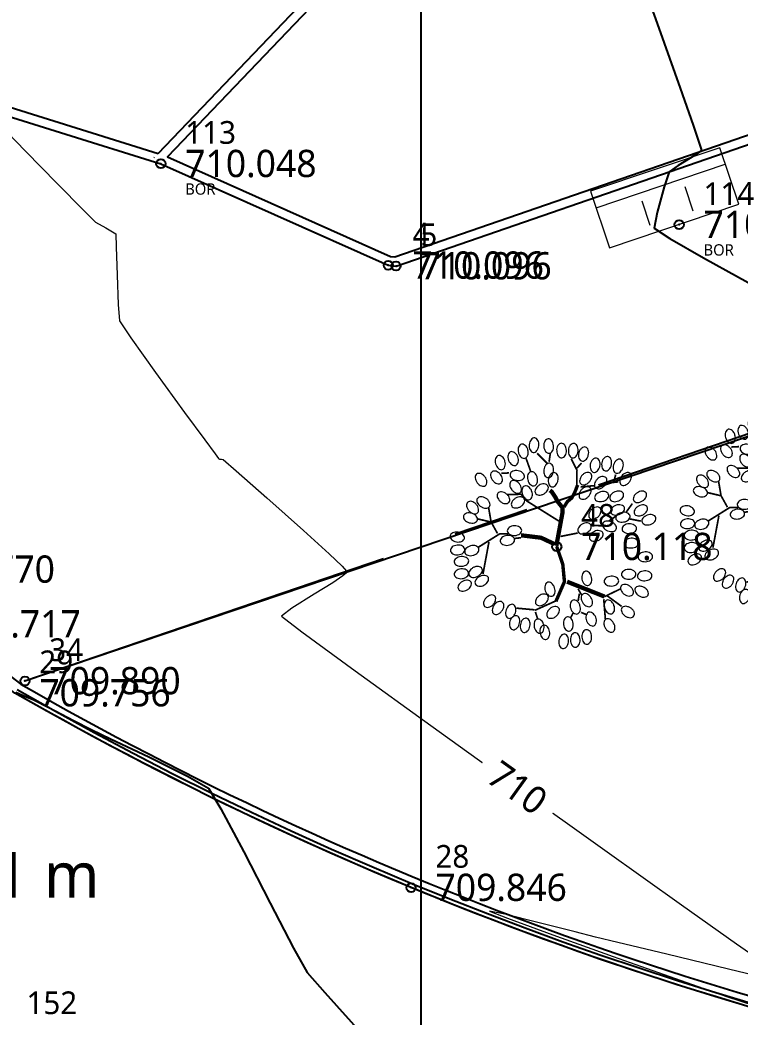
# Model space of a CAD drawing. Header units: metres. Extents: x 429510 to 429857, y 4467140 to 4467333.
# Drawn here: x 429624.7 to 429634.21, y 4467187.77 to 4467200.93 of the extents above; entities that cross this region are included whole.
import ezdxf

# ---------------------------------------------------------------- set-up
doc = ezdxf.new("R2010")
doc.units = ezdxf.units.M
doc.header["$LTSCALE"] = 4
doc.header["$PDMODE"] = 32
doc.header["$PDSIZE"] = 0.12
doc.linetypes.add('CENTER', pattern=[2, 1.25, -0.25, 0.25, -0.25])
for name, color, linetype in [('C-ETIQ', 7, 'Continuous'), ('C-PUNTOS', 7, 'Continuous'), ('C-SUPE-ETIQ_Curvas', 42, 'Continuous'), ('C-SUPE-ETIQ_Puntos', 92, 'Continuous'), ('C-TOPO-FEAT', 94, 'Continuous'), ('Cuadricula Coordenadas', 5, 'Continuous')]:
    doc.layers.add(name, color=color, linetype=linetype)
doc.layers.add('C-SUPE_CurvasMaestras', color=48, linetype='Continuous', lineweight=18, true_color=0x574100)
doc.layers.add('TRIAL-BORDILLO', color=232, linetype='Continuous', lineweight=9, true_color=0xc70063)
doc.layers.add('C-SUPE_CurvasNivel', color=42, linetype='Continuous', true_color=0xb38600)
doc.layers.add('TB-ARBOL', color=94, linetype='Continuous', true_color=0x03a003)
for name, color, linetype, lineweight in [('TB-32BANCO-MADERA-P', 254, 'Continuous', 0), ('TRIAL-ACERA', 125, 'Continuous', 9), ('TRIAL-VALLA', 150, 'CENTER', 9)]:
    doc.layers.add(name, color=color, linetype=linetype, lineweight=lineweight)
doc.styles.get("Standard").update_dxf_attribs({"font": 'segoeuil.ttf'})
doc.styles.add('Trial_standard', font='segoeuisl.ttf')

# ---------------------------------------------------------------- blocks, each defined once
blk = doc.blocks.new('*U22')
for p, q in [((-1.717, 0.4), (1.126, 1.357)), ((0.235, 0.87), (0.414, 0.337)), ((-0.712, 0.552), (-0.533, 0.018))]:
    blk.add_line(p, q)
at = {"flags": 128}
blk.add_lwpolyline([(-1.422, -0.478), (1.422, 0.478), (1.003, 1.722), (-1.84, 0.765)], close=True, dxfattribs=at)
blk = doc.blocks.new('*U24')
at = {"layer": 'TB-ARBOL', "color": 84, "lineweight": 0, "true_color": 0x369720}
for points in [[(-0.674, 2.118, 0.139214), (-0.634, 2.125, 0.107097), (-0.594, 2.157, 0.080118), (-0.563, 2.209, 0.082766), (-0.551, 2.266, 0.067841), (-0.552, 2.33, 0.080118), (-0.57, 2.381, 0.107097), (-0.603, 2.421, 0.139214), (-0.64, 2.436, 0.139214), (-0.68, 2.429, 0.107097), (-0.72, 2.397, 0.080118), (-0.748, 2.35, 0.067841), (-0.763, 2.288, 0.067841), (-0.761, 2.224, 0.080118), (-0.744, 2.173, 0.107097), (-0.711, 2.133, 0.139214)], [(-0.325, 2.099, 0.139214), (-0.287, 2.112, 0.107097), (-0.252, 2.15, 0.080118), (-0.23, 2.207, 0.082766), (-0.228, 2.265, 0.067841), (-0.241, 2.328, 0.080118), (-0.266, 2.376, 0.107097), (-0.306, 2.409, 0.139214), (-0.345, 2.417, 0.139214), (-0.382, 2.404, 0.107097), (-0.417, 2.366, 0.080118), (-0.437, 2.315, 0.067841), (-0.441, 2.251, 0.067841), (-0.429, 2.189, 0.080118), (-0.403, 2.141, 0.107097), (-0.364, 2.107, 0.139214)], [(-0.855, 1.99, 0.139214), (-0.82, 2.01, 0.107097), (-0.794, 2.054, 0.080118), (-0.783, 2.113, 0.082766), (-0.791, 2.171, 0.067841), (-0.816, 2.23, 0.080118), (-0.85, 2.272, 0.107097), (-0.895, 2.298, 0.139214), (-0.935, 2.299, 0.139214), (-0.97, 2.278, 0.107097), (-0.997, 2.234, 0.080118), (-1.006, 2.181, 0.067841), (-0.999, 2.117, 0.067841), (-0.974, 2.058, 0.080118), (-0.94, 2.016, 0.107097), (-0.895, 1.991, 0.139214)], [(-0.056, 2.318, 0.139214), (-0.094, 2.306, 0.107097), (-0.13, 2.269, 0.080118), (-0.154, 2.213, 0.082766), (-0.158, 2.155, 0.067841), (-0.147, 2.092, 0.080118), (-0.123, 2.044, 0.107097), (-0.084, 2.009, 0.139214), (-0.046, 1.999, 0.139214), (-0.008, 2.012, 0.107097), (0.028, 2.049, 0.080118), (0.049, 2.099, 0.067841), (0.056, 2.162, 0.067841), (0.045, 2.225, 0.080118), (0.021, 2.274, 0.107097), (-0.017, 2.309, 0.139214)], [(0.221, 2.316, 0.139214), (0.181, 2.309, 0.107097), (0.141, 2.276, 0.080118), (0.111, 2.224, 0.082766), (0.1, 2.166, 0.067841), (0.103, 2.102, 0.080118), (0.122, 2.051, 0.107097), (0.156, 2.012, 0.139214), (0.193, 1.998, 0.139214), (0.232, 2.006, 0.107097), (0.273, 2.038, 0.080118), (0.299, 2.086, 0.067841), (0.313, 2.148, 0.067841), (0.31, 2.212, 0.080118), (0.292, 2.263, 0.107097), (0.258, 2.302, 0.139214)], [(0.478, 2.236, 0.139214), (0.438, 2.236, 0.107097), (0.392, 2.212, 0.080118), (0.353, 2.167, 0.082766), (0.331, 2.113, 0.067841), (0.322, 2.049, 0.080118), (0.33, 1.995, 0.107097), (0.356, 1.951, 0.139214), (0.389, 1.93, 0.139214), (0.429, 1.929, 0.107097), (0.475, 1.954, 0.080118), (0.511, 1.995, 0.067841), (0.536, 2.053, 0.067841), (0.546, 2.117, 0.080118), (0.538, 2.17, 0.107097), (0.512, 2.215, 0.139214)], [(-1.356, 1.74, 0.139214), (-1.322, 1.761, 0.107097), (-1.296, 1.805, 0.080118), (-1.286, 1.865, 0.082766), (-1.295, 1.922, 0.067841), (-1.321, 1.981, 0.080118), (-1.356, 2.023, 0.107097), (-1.401, 2.047, 0.139214), (-1.441, 2.048, 0.139214), (-1.475, 2.027, 0.107097), (-1.501, 1.982, 0.080118), (-1.51, 1.929, 0.067841), (-1.502, 1.865, 0.067841), (-1.476, 1.806, 0.080118), (-1.441, 1.765, 0.107097), (-1.396, 1.74, 0.139214)], [(-1.057, 1.833, 0.139214), (-1.025, 1.857, 0.107097), (-1.004, 1.904, 0.080118), (-1, 1.964, 0.082766), (-1.016, 2.021, 0.067841), (-1.047, 2.077, 0.080118), (-1.086, 2.114, 0.107097), (-1.134, 2.134, 0.139214), (-1.174, 2.13, 0.139214), (-1.205, 2.106, 0.107097), (-1.227, 2.059, 0.080118), (-1.23, 2.005, 0.067841), (-1.215, 1.943, 0.067841), (-1.184, 1.887, 0.080118), (-1.145, 1.849, 0.107097), (-1.097, 1.829, 0.139214)], [(0.718, 1.993, 0.139214), (0.678, 1.989, 0.107097), (0.635, 1.961, 0.080118), (0.6, 1.912, 0.082766), (0.582, 1.856, 0.067841), (0.579, 1.793, 0.080118), (0.592, 1.74, 0.107097), (0.621, 1.698, 0.139214), (0.657, 1.679, 0.139214), (0.697, 1.683, 0.107097), (0.74, 1.711, 0.080118), (0.772, 1.755, 0.067841), (0.793, 1.816, 0.067841), (0.796, 1.88, 0.080118), (0.783, 1.932, 0.107097), (0.754, 1.975, 0.139214)], [(0.971, 2.026, 0.139214), (0.931, 2.023, 0.107097), (0.888, 1.995, 0.080118), (0.852, 1.946, 0.082766), (0.835, 1.89, 0.067841), (0.832, 1.826, 0.080118), (0.845, 1.773, 0.107097), (0.874, 1.731, 0.139214), (0.91, 1.713, 0.139214), (0.95, 1.716, 0.107097), (0.993, 1.744, 0.080118), (1.025, 1.789, 0.067841), (1.045, 1.849, 0.067841), (1.049, 1.913, 0.080118), (1.036, 1.966, 0.107097), (1.007, 2.008, 0.139214)], [(-0.313, 1.879, 0.139214), (-0.352, 1.873, 0.107097), (-0.394, 1.843, 0.080118), (-0.426, 1.792, 0.082766), (-0.44, 1.735, 0.067841), (-0.44, 1.671, 0.080118), (-0.424, 1.619, 0.107097), (-0.392, 1.579, 0.139214), (-0.355, 1.563, 0.139214), (-0.315, 1.569, 0.107097), (-0.274, 1.599, 0.080118), (-0.245, 1.645, 0.067841), (-0.228, 1.707, 0.067841), (-0.228, 1.771, 0.080118), (-0.244, 1.823, 0.107097), (-0.276, 1.863, 0.139214)], [(1.244, 1.966, 0.139214), (1.204, 1.967, 0.107097), (1.158, 1.944, 0.080118), (1.117, 1.9, 0.082766), (1.094, 1.846, 0.067841), (1.083, 1.783, 0.080118), (1.09, 1.729, 0.107097), (1.115, 1.684, 0.139214), (1.149, 1.662, 0.139214), (1.189, 1.661, 0.107097), (1.235, 1.684, 0.080118), (1.271, 1.724, 0.067841), (1.298, 1.782, 0.067841), (1.309, 1.845, 0.080118), (1.302, 1.899, 0.107097), (1.277, 1.944, 0.139214)], [(-1.726, 1.388, 0.139214), (-1.702, 1.42, 0.107097), (-1.694, 1.471, 0.080118), (-1.706, 1.53, 0.082766), (-1.736, 1.58, 0.067841), (-1.781, 1.625, 0.080118), (-1.829, 1.651, 0.107097), (-1.88, 1.657, 0.139214), (-1.918, 1.643, 0.139214), (-1.942, 1.611, 0.107097), (-1.95, 1.56, 0.080118), (-1.939, 1.507, 0.067841), (-1.907, 1.451, 0.067841), (-1.862, 1.406, 0.080118), (-1.815, 1.38, 0.107097), (-1.763, 1.373, 0.139214)], [(-1.382, 1.443, 0.139214), (-1.359, 1.475, 0.107097), (-1.352, 1.526, 0.080118), (-1.366, 1.585, 0.082766), (-1.397, 1.634, 0.067841), (-1.444, 1.679, 0.080118), (-1.492, 1.703, 0.107097), (-1.543, 1.708, 0.139214), (-1.58, 1.693, 0.139214), (-1.604, 1.661, 0.107097), (-1.611, 1.609, 0.080118), (-1.598, 1.557, 0.067841), (-1.565, 1.502, 0.067841), (-1.519, 1.457, 0.080118), (-1.471, 1.432, 0.107097), (-1.419, 1.427, 0.139214)], [(-0.868, 1.579, 0.139214), (-0.871, 1.618, 0.107097), (-0.9, 1.662, 0.080118), (-0.948, 1.697, 0.082766), (-1.004, 1.714, 0.067841), (-1.068, 1.718, 0.080118), (-1.121, 1.705, 0.107097), (-1.163, 1.675, 0.139214), (-1.181, 1.639, 0.139214), (-1.178, 1.599, 0.107097), (-1.15, 1.556, 0.080118), (-1.106, 1.524, 0.067841), (-1.045, 1.504, 0.067841), (-0.981, 1.5, 0.080118), (-0.928, 1.513, 0.107097), (-0.886, 1.543, 0.139214)], [(-0.726, 1.692, 0.139214), (-0.761, 1.672, 0.107097), (-0.789, 1.629, 0.080118), (-0.8, 1.57, 0.082766), (-0.792, 1.512, 0.067841), (-0.769, 1.452, 0.080118), (-0.735, 1.41, 0.107097), (-0.69, 1.384, 0.139214), (-0.65, 1.382, 0.139214), (-0.616, 1.402, 0.107097), (-0.588, 1.446, 0.080118), (-0.578, 1.499, 0.067841), (-0.585, 1.563, 0.067841), (-0.608, 1.622, 0.080118), (-0.642, 1.665, 0.107097), (-0.686, 1.691, 0.139214)], [(-0.195, 1.671, 0.139214), (-0.235, 1.67, 0.107097), (-0.28, 1.644, 0.080118), (-0.317, 1.597, 0.082766), (-0.337, 1.542, 0.067841), (-0.344, 1.478, 0.080118), (-0.333, 1.425, 0.107097), (-0.306, 1.381, 0.139214), (-0.271, 1.361, 0.139214), (-0.231, 1.363, 0.107097), (-0.186, 1.389, 0.080118), (-0.152, 1.431, 0.067841), (-0.129, 1.491, 0.067841), (-0.122, 1.555, 0.080118), (-0.133, 1.608, 0.107097), (-0.16, 1.651, 0.139214)], [(0.589, 1.659, 0.139214), (0.553, 1.677, 0.107097), (0.502, 1.676, 0.080118), (0.446, 1.653, 0.082766), (0.402, 1.614, 0.067841), (0.366, 1.562, 0.080118), (0.349, 1.51, 0.107097), (0.352, 1.458, 0.139214), (0.373, 1.424, 0.139214), (0.409, 1.406, 0.107097), (0.461, 1.408, 0.080118), (0.511, 1.429, 0.067841), (0.56, 1.469, 0.067841), (0.596, 1.522, 0.080118), (0.613, 1.574, 0.107097), (0.61, 1.625, 0.139214)], [(0.923, 1.565, 0.139214), (0.888, 1.584, 0.107097), (0.837, 1.586, 0.080118), (0.78, 1.565, 0.082766), (0.735, 1.529, 0.067841), (0.696, 1.478, 0.080118), (0.677, 1.427, 0.107097), (0.677, 1.375, 0.139214), (0.697, 1.34, 0.139214), (0.731, 1.321, 0.107097), (0.783, 1.319, 0.080118), (0.834, 1.338, 0.067841), (0.885, 1.377, 0.067841), (0.924, 1.427, 0.080118), (0.943, 1.478, 0.107097), (0.943, 1.53, 0.139214)], [(1.456, 1.659, 0.139214), (1.419, 1.674, 0.107097), (1.368, 1.669, 0.080118), (1.314, 1.641, 0.082766), (1.274, 1.6, 0.067841), (1.241, 1.544, 0.080118), (1.229, 1.492, 0.107097), (1.236, 1.44, 0.139214), (1.259, 1.408, 0.139214), (1.296, 1.393, 0.107097), (1.348, 1.398, 0.080118), (1.396, 1.423, 0.067841), (1.442, 1.468, 0.067841), (1.474, 1.523, 0.080118), (1.487, 1.576, 0.107097), (1.48, 1.627, 0.139214)], [(-1.16, 1.484, 0.139214), (-1.184, 1.452, 0.107097), (-1.19, 1.401, 0.080118), (-1.176, 1.342, 0.082766), (-1.144, 1.293, 0.067841), (-1.098, 1.249, 0.080118), (-1.049, 1.225, 0.107097), (-0.998, 1.22, 0.139214), (-0.961, 1.235, 0.139214), (-0.938, 1.268, 0.107097), (-0.931, 1.319, 0.080118), (-0.944, 1.372, 0.067841), (-0.977, 1.427, 0.067841), (-1.024, 1.471, 0.080118), (-1.072, 1.495, 0.107097), (-1.124, 1.5, 0.139214)], [(-0.867, 1.379, 0.139214), (-0.899, 1.354, 0.107097), (-0.92, 1.307, 0.080118), (-0.923, 1.247, 0.082766), (-0.908, 1.191, 0.067841), (-0.876, 1.135, 0.080118), (-0.837, 1.098, 0.107097), (-0.789, 1.078, 0.139214), (-0.749, 1.082, 0.139214), (-0.717, 1.107, 0.107097), (-0.696, 1.154, 0.080118), (-0.693, 1.208, 0.067841), (-0.709, 1.27, 0.067841), (-0.74, 1.326, 0.080118), (-0.78, 1.363, 0.107097), (-0.827, 1.383, 0.139214)], [(-0.351, 1.383, 0.139214), (-0.38, 1.41, 0.107097), (-0.43, 1.425, 0.080118), (-0.49, 1.419, 0.082766), (-0.543, 1.395, 0.067841), (-0.594, 1.355, 0.080118), (-0.625, 1.311, 0.107097), (-0.637, 1.261, 0.139214), (-0.627, 1.222, 0.139214), (-0.598, 1.194, 0.107097), (-0.548, 1.18, 0.080118), (-0.494, 1.185, 0.067841), (-0.435, 1.21, 0.067841), (-0.385, 1.249, 0.080118), (-0.354, 1.294, 0.107097), (-0.341, 1.344, 0.139214)], [(0.573, 1.343, 0.139214), (0.537, 1.361, 0.107097), (0.485, 1.359, 0.080118), (0.43, 1.336, 0.082766), (0.387, 1.297, 0.067841), (0.351, 1.244, 0.080118), (0.334, 1.192, 0.107097), (0.338, 1.14, 0.139214), (0.359, 1.107, 0.139214), (0.395, 1.089, 0.107097), (0.447, 1.091, 0.080118), (0.497, 1.112, 0.067841), (0.546, 1.153, 0.067841), (0.582, 1.206, 0.080118), (0.598, 1.258, 0.107097), (0.594, 1.31, 0.139214)], [(-1.636, 0.928, 0.139214), (-1.624, 0.966, 0.107097), (-1.633, 1.017, 0.080118), (-1.665, 1.068, 0.082766), (-1.709, 1.106, 0.067841), (-1.767, 1.134, 0.080118), (-1.821, 1.142, 0.107097), (-1.871, 1.131, 0.139214), (-1.902, 1.106, 0.139214), (-1.914, 1.067, 0.107097), (-1.905, 1.017, 0.080118), (-1.876, 0.97, 0.067841), (-1.828, 0.928, 0.067841), (-1.771, 0.9, 0.080118), (-1.717, 0.891, 0.107097), (-1.667, 0.902, 0.139214)], [(-1.207, 1.019, 0.139214), (-1.191, 1.055, 0.107097), (-1.195, 1.107, 0.080118), (-1.221, 1.161, 0.082766), (-1.261, 1.203, 0.067841), (-1.315, 1.237, 0.080118), (-1.368, 1.251, 0.107097), (-1.419, 1.246, 0.139214), (-1.452, 1.223, 0.139214), (-1.468, 1.187, 0.107097), (-1.465, 1.135, 0.080118), (-1.441, 1.086, 0.067841), (-1.398, 1.039, 0.067841), (-1.344, 1.005, 0.080118), (-1.292, 0.991, 0.107097), (-1.24, 0.996, 0.139214)], [(-0.87, 1.096, 0.139214), (-0.899, 1.124, 0.107097), (-0.948, 1.138, 0.080118), (-1.009, 1.133, 0.082766), (-1.062, 1.109, 0.067841), (-1.113, 1.07, 0.080118), (-1.144, 1.026, 0.107097), (-1.157, 0.976, 0.139214), (-1.147, 0.937, 0.139214), (-1.118, 0.909, 0.107097), (-1.069, 0.895, 0.080118), (-1.015, 0.9, 0.067841), (-0.955, 0.924, 0.067841), (-0.905, 0.963, 0.080118), (-0.873, 1.007, 0.107097), (-0.861, 1.057, 0.139214)], [(0.986, 1.188, 0.139214), (0.965, 1.222, 0.107097), (0.921, 1.249, 0.080118), (0.862, 1.259, 0.082766), (0.804, 1.249, 0.067841), (0.745, 1.224, 0.080118), (0.704, 1.189, 0.107097), (0.679, 1.144, 0.139214), (0.678, 1.104, 0.139214), (0.699, 1.07, 0.107097), (0.743, 1.043, 0.080118), (0.797, 1.035, 0.067841), (0.861, 1.043, 0.067841), (0.919, 1.068, 0.080118), (0.961, 1.103, 0.107097), (0.986, 1.148, 0.139214)], [(1.309, 1.215, 0.139214), (1.284, 1.246, 0.107097), (1.236, 1.266, 0.080118), (1.176, 1.267, 0.082766), (1.12, 1.25, 0.067841), (1.066, 1.216, 0.080118), (1.029, 1.176, 0.107097), (1.012, 1.127, 0.139214), (1.017, 1.088, 0.139214), (1.042, 1.057, 0.107097), (1.09, 1.037, 0.080118), (1.144, 1.036, 0.067841), (1.206, 1.053, 0.067841), (1.261, 1.087, 0.080118), (1.297, 1.127, 0.107097), (1.315, 1.176, 0.139214)], [(1.807, 1.227, 0.139214), (1.777, 1.254, 0.107097), (1.727, 1.266, 0.080118), (1.667, 1.257, 0.082766), (1.615, 1.231, 0.067841), (1.566, 1.19, 0.080118), (1.537, 1.144, 0.107097), (1.527, 1.093, 0.139214), (1.538, 1.055, 0.139214), (1.568, 1.028, 0.107097), (1.619, 1.016, 0.080118), (1.672, 1.024, 0.067841), (1.731, 1.051, 0.067841), (1.779, 1.092, 0.080118), (1.809, 1.138, 0.107097), (1.819, 1.189, 0.139214)], [(-1.901, 0.786, 0.139214), (-1.879, 0.819, 0.107097), (-1.876, 0.871, 0.080118), (-1.894, 0.928, 0.082766), (-1.928, 0.976, 0.067841), (-1.977, 1.017, 0.080118), (-2.026, 1.039, 0.107097), (-2.078, 1.04, 0.139214), (-2.114, 1.023, 0.139214), (-2.135, 0.989, 0.107097), (-2.139, 0.938, 0.080118), (-2.123, 0.886, 0.067841), (-2.087, 0.833, 0.067841), (-2.038, 0.791, 0.080118), (-1.988, 0.77, 0.107097), (-1.937, 0.768, 0.139214)], [(0.761, 0.915, 0.107097), (0.71, 0.916, 0.080118), (0.653, 0.896, 0.082766), (0.608, 0.859, 0.067841), (0.569, 0.808, 0.080118), (0.55, 0.757, 0.107097), (0.551, 0.706, 0.139214), (0.57, 0.671, 0.139214), (0.605, 0.651, 0.107097), (0.657, 0.65, 0.080118), (0.708, 0.669, 0.067841), (0.759, 0.707, 0.067841), (0.797, 0.758, 0.080118), (0.816, 0.809, 0.107097), (0.816, 0.861, 0.139214), (0.796, 0.896, 0.139214)], [(1.205, 0.967, 0.082766), (1.148, 0.955, 0.067841), (1.09, 0.926, 0.080118), (1.05, 0.889, 0.107097), (1.028, 0.842, 0.139214), (1.03, 0.803, 0.139214), (1.053, 0.769, 0.107097), (1.098, 0.746, 0.080118), (1.152, 0.74, 0.067841), (1.215, 0.752, 0.067841), (1.273, 0.78, 0.080118), (1.312, 0.817, 0.107097), (1.335, 0.864, 0.139214), (1.333, 0.904, 0.139214), (1.31, 0.937, 0.107097), (1.264, 0.961, 0.080118)], [(1.628, 0.724, 0.080118), (1.682, 0.726, 0.067841), (1.743, 0.748, 0.067841), (1.795, 0.785, 0.080118), (1.828, 0.828, 0.107097), (1.843, 0.877, 0.139214), (1.835, 0.916, 0.139214), (1.808, 0.945, 0.107097), (1.759, 0.962, 0.080118), (1.699, 0.959, 0.082766), (1.644, 0.938, 0.067841), (1.592, 0.901, 0.080118), (1.558, 0.858, 0.107097), (1.544, 0.809, 0.139214), (1.552, 0.77, 0.139214), (1.579, 0.74, 0.107097)], [(-1.902, 0.631, 0.139214), (-1.901, 0.671, 0.107097), (-1.926, 0.716, 0.080118), (-1.971, 0.756, 0.082766), (-2.025, 0.778, 0.067841), (-2.089, 0.787, 0.080118), (-2.142, 0.779, 0.107097), (-2.187, 0.753, 0.139214), (-2.208, 0.719, 0.139214), (-2.208, 0.679, 0.107097), (-2.184, 0.633, 0.080118), (-2.143, 0.598, 0.067841), (-2.084, 0.572, 0.067841), (-2.021, 0.563, 0.080118), (-1.967, 0.571, 0.107097), (-1.923, 0.597, 0.139214)], [(1.199, 0.601, 0.080118), (1.251, 0.586, 0.067841), (1.315, 0.587, 0.067841), (1.376, 0.605, 0.080118), (1.422, 0.635, 0.107097), (1.451, 0.677, 0.139214), (1.456, 0.717, 0.139214), (1.44, 0.753, 0.107097), (1.399, 0.784, 0.080118), (1.341, 0.801, 0.082766), (1.283, 0.798, 0.067841), (1.221, 0.78, 0.080118), (1.176, 0.75, 0.107097), (1.146, 0.708, 0.139214), (1.141, 0.668, 0.139214), (1.158, 0.632, 0.107097)], [(2.022, 0.686, 0.139214), (1.999, 0.719, 0.107097), (1.953, 0.743, 0.080118), (1.893, 0.75, 0.082766), (1.836, 0.737, 0.067841), (1.779, 0.709, 0.080118), (1.739, 0.672, 0.107097), (1.717, 0.625, 0.139214), (1.719, 0.585, 0.139214), (1.742, 0.552, 0.107097), (1.787, 0.528, 0.080118), (1.841, 0.522, 0.067841), (1.904, 0.534, 0.067841), (1.962, 0.563, 0.080118), (2.001, 0.6, 0.107097), (2.023, 0.646, 0.139214)], [(-1.245, 0.391, 0.139214), (-1.233, 0.353, 0.107097), (-1.196, 0.317, 0.080118), (-1.14, 0.294, 0.082766), (-1.082, 0.29, 0.067841), (-1.019, 0.301, 0.080118), (-0.97, 0.325, 0.107097), (-0.936, 0.363, 0.139214), (-0.926, 0.402, 0.139214), (-0.938, 0.44, 0.107097), (-0.975, 0.476, 0.080118), (-1.026, 0.497, 0.067841), (-1.089, 0.504, 0.067841), (-1.152, 0.493, 0.080118), (-1.201, 0.469, 0.107097), (-1.235, 0.43, 0.139214)], [(0.566, 0.551, 0.107097), (0.517, 0.566, 0.080118), (0.456, 0.562, 0.082766), (0.403, 0.539, 0.067841), (0.351, 0.501, 0.080118), (0.319, 0.457, 0.107097), (0.306, 0.407, 0.139214), (0.315, 0.368, 0.139214), (0.343, 0.34, 0.107097), (0.392, 0.325, 0.080118), (0.446, 0.329, 0.067841), (0.506, 0.352, 0.067841), (0.557, 0.39, 0.080118), (0.59, 0.434, 0.107097), (0.603, 0.483, 0.139214), (0.594, 0.522, 0.139214)], [(1.151, 0.432, 0.139214), (1.155, 0.472, 0.107097), (1.136, 0.519, 0.080118), (1.095, 0.563, 0.082766), (1.043, 0.591, 0.067841), (0.981, 0.607, 0.080118), (0.927, 0.605, 0.107097), (0.88, 0.584, 0.139214), (0.855, 0.552, 0.139214), (0.851, 0.512, 0.107097), (0.87, 0.464, 0.080118), (0.907, 0.425, 0.067841), (0.963, 0.393, 0.067841), (1.025, 0.377, 0.080118), (1.079, 0.379, 0.107097), (1.126, 0.4, 0.139214)], [(1.38, 0.339, 0.067841), (1.443, 0.333, 0.067841), (1.507, 0.343, 0.080118), (1.555, 0.368, 0.107097), (1.59, 0.406, 0.139214), (1.599, 0.445, 0.139214), (1.587, 0.483, 0.107097), (1.55, 0.519, 0.080118), (1.495, 0.542, 0.082766), (1.436, 0.546, 0.067841), (1.373, 0.536, 0.080118), (1.325, 0.511, 0.107097), (1.29, 0.473, 0.139214), (1.28, 0.434, 0.139214), (1.293, 0.396, 0.107097), (1.33, 0.36, 0.080118)], [(-2.188, 0.227, 0.139214), (-2.192, 0.267, 0.107097), (-2.221, 0.31, 0.080118), (-2.27, 0.344, 0.082766), (-2.326, 0.361, 0.067841), (-2.39, 0.363, 0.080118), (-2.443, 0.35, 0.107097), (-2.485, 0.32, 0.139214), (-2.502, 0.284, 0.139214), (-2.498, 0.244, 0.107097), (-2.47, 0.201, 0.080118), (-2.425, 0.17, 0.067841), (-2.365, 0.15, 0.067841), (-2.301, 0.147, 0.080118), (-2.248, 0.161, 0.107097), (-2.206, 0.191, 0.139214)], [(-1.398, 0.163, 0.139214), (-1.383, 0.126, 0.107097), (-1.343, 0.093, 0.080118), (-1.285, 0.075, 0.082766), (-1.227, 0.076, 0.067841), (-1.165, 0.092, 0.080118), (-1.119, 0.121, 0.107097), (-1.088, 0.162, 0.139214), (-1.082, 0.201, 0.139214), (-1.097, 0.238, 0.107097), (-1.137, 0.271, 0.080118), (-1.189, 0.287, 0.067841), (-1.253, 0.288, 0.067841), (-1.315, 0.272, 0.080118), (-1.361, 0.243, 0.107097), (-1.392, 0.202, 0.139214)], [(0.86, 0.345, 0.139214), (0.834, 0.376, 0.107097), (0.787, 0.396, 0.080118), (0.726, 0.397, 0.082766), (0.671, 0.379, 0.067841), (0.616, 0.346, 0.080118), (0.58, 0.305, 0.107097), (0.562, 0.257, 0.139214), (0.567, 0.217, 0.139214), (0.593, 0.186, 0.107097), (0.64, 0.167, 0.080118), (0.695, 0.166, 0.067841), (0.756, 0.183, 0.067841), (0.811, 0.216, 0.080118), (0.847, 0.257, 0.107097), (0.865, 0.305, 0.139214)], [(1.642, 0.127, 0.139214), (1.629, 0.165, 0.107097), (1.592, 0.201, 0.080118), (1.537, 0.224, 0.082766), (1.479, 0.229, 0.067841), (1.415, 0.218, 0.080118), (1.367, 0.194, 0.107097), (1.332, 0.155, 0.139214), (1.323, 0.116, 0.139214), (1.335, 0.078, 0.107097), (1.372, 0.042, 0.080118), (1.422, 0.021, 0.067841), (1.486, 0.015, 0.067841), (1.549, 0.026, 0.080118), (1.597, 0.05, 0.107097), (1.632, 0.088, 0.139214)], [(-2.496, -0.042, 0.139214), (-2.482, -0.079, 0.107097), (-2.443, -0.114, 0.080118), (-2.386, -0.134, 0.082766), (-2.328, -0.136, 0.067841), (-2.265, -0.122, 0.080118), (-2.218, -0.095, 0.107097), (-2.185, -0.055, 0.139214), (-2.178, -0.016, 0.139214), (-2.192, 0.021, 0.107097), (-2.23, 0.055, 0.080118), (-2.281, 0.074, 0.067841), (-2.345, 0.078, 0.067841), (-2.408, 0.064, 0.080118), (-2.455, 0.037, 0.107097), (-2.488, -0.003, 0.139214)], [(-2.178, -0.084, 0.139214), (-2.157, -0.118, 0.107097), (-2.113, -0.144, 0.080118), (-2.053, -0.154, 0.082766), (-1.996, -0.145, 0.067841), (-1.937, -0.12, 0.080118), (-1.895, -0.085, 0.107097), (-1.871, -0.04, 0.139214), (-1.87, 0, 0.139214), (-1.891, 0.035, 0.107097), (-1.935, 0.061, 0.080118), (-1.989, 0.07, 0.067841), (-2.052, 0.061, 0.067841), (-2.111, 0.036, 0.080118), (-2.153, 0.001, 0.107097), (-2.177, -0.044, 0.139214)], [(-2.411, -0.293, 0.139214), (-2.397, -0.33, 0.107097), (-2.359, -0.364, 0.080118), (-2.302, -0.385, 0.082766), (-2.244, -0.387, 0.067841), (-2.181, -0.373, 0.080118), (-2.134, -0.346, 0.107097), (-2.101, -0.306, 0.139214), (-2.093, -0.267, 0.139214), (-2.107, -0.23, 0.107097), (-2.146, -0.195, 0.080118), (-2.197, -0.177, 0.067841), (-2.261, -0.173, 0.067841), (-2.323, -0.187, 0.080118), (-2.371, -0.214, 0.107097), (-2.403, -0.254, 0.139214)], [(1.951, -0.174, 0.139214), (1.939, -0.136, 0.107097), (1.902, -0.1, 0.080118), (1.846, -0.077, 0.082766), (1.788, -0.073, 0.067841), (1.725, -0.083, 0.080118), (1.676, -0.108, 0.107097), (1.642, -0.146, 0.139214), (1.632, -0.185, 0.139214), (1.644, -0.223, 0.107097), (1.681, -0.259, 0.080118), (1.732, -0.28, 0.067841), (1.795, -0.286, 0.067841), (1.858, -0.276, 0.080118), (1.907, -0.251, 0.107097), (1.941, -0.213, 0.139214)], [(-2.083, -0.586, 0.139214), (-2.055, -0.615, 0.107097), (-2.006, -0.631, 0.080118), (-1.946, -0.627, 0.082766), (-1.892, -0.605, 0.067841), (-1.84, -0.567, 0.080118), (-1.807, -0.524, 0.107097), (-1.793, -0.474, 0.139214), (-1.802, -0.435, 0.139214), (-1.83, -0.407, 0.107097), (-1.879, -0.391, 0.080118), (-1.933, -0.394, 0.067841), (-1.993, -0.417, 0.067841), (-2.045, -0.454, 0.080118), (-2.077, -0.498, 0.107097), (-2.091, -0.547, 0.139214)], [(-2.411, -0.57, 0.139214), (-2.396, -0.607, 0.107097), (-2.356, -0.64, 0.080118), (-2.299, -0.659, 0.082766), (-2.24, -0.659, 0.067841), (-2.178, -0.643, 0.080118), (-2.132, -0.615, 0.107097), (-2.1, -0.574, 0.139214), (-2.094, -0.535, 0.139214), (-2.109, -0.498, 0.107097), (-2.148, -0.465, 0.080118), (-2.2, -0.448, 0.067841), (-2.264, -0.446, 0.067841), (-2.326, -0.461, 0.080118), (-2.372, -0.489, 0.107097), (-2.404, -0.53, 0.139214)], [(-1.948, -0.776, 0.139214), (-1.921, -0.806, 0.107097), (-1.873, -0.824, 0.080118), (-1.812, -0.822, 0.082766), (-1.758, -0.802, 0.067841), (-1.704, -0.767, 0.080118), (-1.67, -0.725, 0.107097), (-1.654, -0.676, 0.139214), (-1.661, -0.636, 0.139214), (-1.688, -0.607, 0.107097), (-1.736, -0.589, 0.080118), (-1.79, -0.59, 0.067841), (-1.851, -0.61, 0.067841), (-1.904, -0.646, 0.080118), (-1.939, -0.688, 0.107097), (-1.955, -0.737, 0.139214)], [(0.478, -0.496, 0.139214), (0.442, -0.513, 0.107097), (0.411, -0.555, 0.080118), (0.396, -0.613, 0.082766), (0.399, -0.671, 0.067841), (0.418, -0.732, 0.080118), (0.449, -0.777, 0.107097), (0.491, -0.806, 0.139214), (0.531, -0.811, 0.139214), (0.567, -0.794, 0.107097), (0.598, -0.752, 0.080118), (0.612, -0.7, 0.067841), (0.61, -0.636, 0.067841), (0.591, -0.575, 0.080118), (0.561, -0.53, 0.107097), (0.518, -0.501, 0.139214)], [(1.206, -0.71, 0.139214), (1.194, -0.672, 0.107097), (1.157, -0.636, 0.080118), (1.101, -0.613, 0.082766), (1.043, -0.608, 0.067841), (0.98, -0.619, 0.080118), (0.931, -0.643, 0.107097), (0.897, -0.682, 0.139214), (0.887, -0.721, 0.139214), (0.899, -0.759, 0.107097), (0.936, -0.795, 0.080118), (0.986, -0.816, 0.067841), (1.05, -0.822, 0.067841), (1.113, -0.811, 0.080118), (1.162, -0.787, 0.107097), (1.196, -0.749, 0.139214)], [(1.585, -0.559, 0.139214), (1.573, -0.521, 0.107097), (1.536, -0.485, 0.080118), (1.481, -0.461, 0.082766), (1.422, -0.457, 0.067841), (1.359, -0.468, 0.080118), (1.311, -0.492, 0.107097), (1.276, -0.531, 0.139214), (1.266, -0.569, 0.139214), (1.279, -0.608, 0.107097), (1.316, -0.644, 0.080118), (1.366, -0.665, 0.067841), (1.429, -0.671, 0.067841), (1.493, -0.66, 0.080118), (1.541, -0.636, 0.107097), (1.576, -0.598, 0.139214)], [(1.937, -0.593, 0.139214), (1.925, -0.555, 0.107097), (1.888, -0.519, 0.080118), (1.832, -0.495, 0.082766), (1.774, -0.491, 0.067841), (1.711, -0.502, 0.080118), (1.662, -0.526, 0.107097), (1.628, -0.565, 0.139214), (1.618, -0.603, 0.139214), (1.63, -0.642, 0.107097), (1.667, -0.678, 0.080118), (1.717, -0.699, 0.067841), (1.781, -0.705, 0.067841), (1.844, -0.694, 0.080118), (1.893, -0.67, 0.107097), (1.927, -0.632, 0.139214)], [(-2.32, -0.891, 0.139214), (-2.292, -0.92, 0.107097), (-2.242, -0.935, 0.080118), (-2.182, -0.93, 0.082766), (-2.129, -0.908, 0.067841), (-2.077, -0.869, 0.080118), (-2.045, -0.826, 0.107097), (-2.032, -0.776, 0.139214), (-2.041, -0.737, 0.139214), (-2.069, -0.709, 0.107097), (-2.118, -0.693, 0.080118), (-2.172, -0.697, 0.067841), (-2.232, -0.72, 0.067841), (-2.283, -0.759, 0.080118), (-2.316, -0.803, 0.107097), (-2.329, -0.852, 0.139214)], [(-0.355, -0.74, 0.139214), (-0.389, -0.762, 0.107097), (-0.413, -0.808, 0.080118), (-0.42, -0.868, 0.082766), (-0.408, -0.925, 0.067841), (-0.38, -0.983, 0.080118), (-0.343, -1.023, 0.107097), (-0.297, -1.045, 0.139214), (-0.257, -1.044, 0.139214), (-0.224, -1.021, 0.107097), (-0.199, -0.976, 0.080118), (-0.193, -0.922, 0.067841), (-0.204, -0.859, 0.067841), (-0.232, -0.801, 0.080118), (-0.269, -0.761, 0.107097), (-0.315, -0.739, 0.139214)], [(1.517, -1.009, 0.139214), (1.531, -0.971, 0.107097), (1.525, -0.92, 0.080118), (1.496, -0.867, 0.082766), (1.453, -0.828, 0.067841), (1.397, -0.797, 0.080118), (1.343, -0.786, 0.107097), (1.293, -0.795, 0.139214), (1.261, -0.819, 0.139214), (1.247, -0.856, 0.107097), (1.253, -0.908, 0.080118), (1.28, -0.955, 0.067841), (1.325, -1, 0.067841), (1.381, -1.031, 0.080118), (1.435, -1.042, 0.107097), (1.486, -1.033, 0.139214)], [(1.851, -1.024, 0.139214), (1.86, -0.985, 0.107097), (1.846, -0.935, 0.080118), (1.811, -0.886, 0.082766), (1.763, -0.853, 0.067841), (1.703, -0.83, 0.080118), (1.649, -0.826, 0.107097), (1.6, -0.841, 0.139214), (1.571, -0.87, 0.139214), (1.562, -0.909, 0.107097), (1.576, -0.959, 0.080118), (1.608, -1.002, 0.067841), (1.659, -1.04, 0.067841), (1.719, -1.064, 0.080118), (1.773, -1.067, 0.107097), (1.823, -1.052, 0.139214)], [(-1.742, -1.271, 0.139214), (-1.707, -1.29, 0.107097), (-1.655, -1.289, 0.080118), (-1.599, -1.267, 0.082766), (-1.555, -1.229, 0.067841), (-1.517, -1.177, 0.080118), (-1.5, -1.126, 0.107097), (-1.502, -1.074, 0.139214), (-1.523, -1.04, 0.139214), (-1.558, -1.021, 0.107097), (-1.61, -1.021, 0.080118), (-1.66, -1.042, 0.067841), (-1.71, -1.082, 0.067841), (-1.747, -1.134, 0.080118), (-1.765, -1.185, 0.107097), (-1.763, -1.237, 0.139214)], [(-0.355, -1.031, 0.139214), (-0.387, -1.007, 0.107097), (-0.438, -0.998, 0.080118), (-0.497, -1.01, 0.082766), (-0.547, -1.04, 0.067841), (-0.593, -1.085, 0.080118), (-0.619, -1.132, 0.107097), (-0.626, -1.183, 0.139214), (-0.612, -1.221, 0.139214), (-0.58, -1.245, 0.107097), (-0.53, -1.254, 0.080118), (-0.476, -1.243, 0.067841), (-0.42, -1.212, 0.067841), (-0.374, -1.167, 0.080118), (-0.348, -1.12, 0.107097), (-0.341, -1.069, 0.139214)], [(0.595, -1.264, 0.139214), (0.621, -1.234, 0.107097), (0.631, -1.183, 0.080118), (0.621, -1.124, 0.082766), (0.594, -1.072, 0.067841), (0.551, -1.025, 0.080118), (0.504, -0.997, 0.107097), (0.453, -0.988, 0.139214), (0.415, -1.001, 0.139214), (0.39, -1.031, 0.107097), (0.379, -1.082, 0.080118), (0.388, -1.135, 0.067841), (0.417, -1.193, 0.067841), (0.46, -1.24, 0.080118), (0.506, -1.268, 0.107097), (0.557, -1.277, 0.139214)], [(-1.541, -1.433, 0.139214), (-1.503, -1.447, 0.107097), (-1.452, -1.44, 0.080118), (-1.4, -1.41, 0.082766), (-1.361, -1.366, 0.067841), (-1.331, -1.31, 0.080118), (-1.321, -1.256, 0.107097), (-1.33, -1.206, 0.139214), (-1.355, -1.174, 0.139214), (-1.393, -1.161, 0.107097), (-1.444, -1.168, 0.080118), (-1.491, -1.195, 0.067841), (-1.535, -1.242, 0.067841), (-1.565, -1.298, 0.080118), (-1.575, -1.351, 0.107097), (-1.566, -1.402, 0.139214)], [(-1.22, -1.529, 0.139214), (-1.18, -1.531, 0.107097), (-1.133, -1.509, 0.080118), (-1.092, -1.465, 0.082766), (-1.067, -1.412, 0.067841), (-1.055, -1.349, 0.080118), (-1.061, -1.295, 0.107097), (-1.084, -1.25, 0.139214), (-1.117, -1.227, 0.139214), (-1.157, -1.225, 0.107097), (-1.204, -1.247, 0.080118), (-1.241, -1.286, 0.067841), (-1.27, -1.343, 0.067841), (-1.282, -1.406, 0.080118), (-1.277, -1.46, 0.107097), (-1.253, -1.506, 0.139214)], [(-0.115, -1.298, 0.139214), (-0.148, -1.276, 0.107097), (-0.2, -1.271, 0.080118), (-0.258, -1.287, 0.082766), (-0.306, -1.32, 0.067841), (-0.349, -1.368, 0.080118), (-0.372, -1.417, 0.107097), (-0.375, -1.468, 0.139214), (-0.358, -1.505, 0.139214), (-0.325, -1.527, 0.107097), (-0.274, -1.532, 0.080118), (-0.221, -1.518, 0.067841), (-0.167, -1.483, 0.067841), (-0.125, -1.435, 0.080118), (-0.102, -1.386, 0.107097), (-0.098, -1.335, 0.139214)], [(0.3, -1.436, 0.139214), (0.333, -1.414, 0.107097), (0.358, -1.369, 0.080118), (0.365, -1.309, 0.082766), (0.354, -1.252, 0.067841), (0.326, -1.194, 0.080118), (0.29, -1.154, 0.107097), (0.244, -1.131, 0.139214), (0.204, -1.132, 0.139214), (0.17, -1.154, 0.107097), (0.146, -1.199, 0.080118), (0.139, -1.253, 0.067841), (0.15, -1.316, 0.067841), (0.177, -1.374, 0.080118), (0.214, -1.415, 0.107097), (0.26, -1.437, 0.139214)], [(1.055, -1.433, 0.139214), (1.087, -1.41, 0.107097), (1.111, -1.364, 0.080118), (1.116, -1.304, 0.082766), (1.103, -1.247, 0.067841), (1.073, -1.19, 0.080118), (1.036, -1.151, 0.107097), (0.989, -1.13, 0.139214), (0.949, -1.132, 0.139214), (0.916, -1.155, 0.107097), (0.893, -1.202, 0.080118), (0.888, -1.256, 0.067841), (0.901, -1.318, 0.067841), (0.93, -1.375, 0.080118), (0.968, -1.414, 0.107097), (1.015, -1.436, 0.139214)], [(1.541, -1.481, 0.139214), (1.553, -1.443, 0.107097), (1.544, -1.392, 0.080118), (1.512, -1.341, 0.082766), (1.467, -1.304, 0.067841), (1.41, -1.276, 0.080118), (1.356, -1.267, 0.107097), (1.306, -1.278, 0.139214), (1.275, -1.304, 0.139214), (1.263, -1.342, 0.107097), (1.272, -1.393, 0.080118), (1.301, -1.439, 0.067841), (1.349, -1.482, 0.067841), (1.406, -1.51, 0.080118), (1.46, -1.518, 0.107097), (1.51, -1.507, 0.139214)], [(-1.133, -1.781, 0.139214), (-1.093, -1.782, 0.107097), (-1.047, -1.76, 0.080118), (-1.006, -1.716, 0.082766), (-0.981, -1.663, 0.067841), (-0.97, -1.6, 0.080118), (-0.976, -1.546, 0.107097), (-1, -1.5, 0.139214), (-1.033, -1.478, 0.139214), (-1.073, -1.476, 0.107097), (-1.12, -1.498, 0.080118), (-1.157, -1.538, 0.067841), (-1.185, -1.596, 0.067841), (-1.196, -1.659, 0.080118), (-1.19, -1.713, 0.107097), (-1.166, -1.758, 0.139214)], [(-0.881, -1.843, 0.139214), (-0.841, -1.839, 0.107097), (-0.798, -1.811, 0.080118), (-0.763, -1.761, 0.082766), (-0.747, -1.706, 0.067841), (-0.744, -1.642, 0.080118), (-0.757, -1.589, 0.107097), (-0.787, -1.547, 0.139214), (-0.823, -1.529, 0.139214), (-0.862, -1.533, 0.107097), (-0.906, -1.561, 0.080118), (-0.937, -1.606, 0.067841), (-0.957, -1.666, 0.067841), (-0.96, -1.73, 0.080118), (-0.947, -1.783, 0.107097), (-0.917, -1.825, 0.139214)], [(0.119, -1.815, 0.139214), (0.155, -1.799, 0.107097), (0.188, -1.759, 0.080118), (0.205, -1.701, 0.082766), (0.204, -1.643, 0.067841), (0.187, -1.581, 0.080118), (0.158, -1.535, 0.107097), (0.116, -1.504, 0.139214), (0.077, -1.499, 0.139214), (0.04, -1.514, 0.107097), (0.008, -1.555, 0.080118), (-0.008, -1.607, 0.067841), (-0.008, -1.671, 0.067841), (0.009, -1.732, 0.080118), (0.038, -1.778, 0.107097), (0.079, -1.809, 0.139214)], [(0.659, -1.697, 0.139214), (0.691, -1.672, 0.107097), (0.712, -1.625, 0.080118), (0.716, -1.565, 0.082766), (0.7, -1.509, 0.067841), (0.668, -1.453, 0.080118), (0.629, -1.416, 0.107097), (0.581, -1.396, 0.139214), (0.541, -1.4, 0.139214), (0.51, -1.425, 0.107097), (0.488, -1.472, 0.080118), (0.486, -1.526, 0.067841), (0.501, -1.588, 0.067841), (0.533, -1.644, 0.080118), (0.572, -1.681, 0.107097), (0.62, -1.701, 0.139214)], [(-0.508, -1.86, 0.139214), (-0.473, -1.84, 0.107097), (-0.446, -1.796, 0.080118), (-0.434, -1.737, 0.082766), (-0.442, -1.679, 0.067841), (-0.465, -1.62, 0.080118), (-0.499, -1.577, 0.107097), (-0.544, -1.551, 0.139214), (-0.584, -1.55, 0.139214), (-0.619, -1.569, 0.107097), (-0.646, -1.613, 0.080118), (-0.656, -1.666, 0.067841), (-0.65, -1.73, 0.067841), (-0.626, -1.79, 0.080118), (-0.592, -1.832, 0.107097), (-0.548, -1.858, 0.139214)], [(-0.394, -1.998, 0.139214), (-0.358, -1.981, 0.107097), (-0.327, -1.94, 0.080118), (-0.31, -1.882, 0.082766), (-0.313, -1.824, 0.067841), (-0.331, -1.763, 0.080118), (-0.361, -1.717, 0.107097), (-0.403, -1.688, 0.139214), (-0.443, -1.683, 0.139214), (-0.479, -1.699, 0.107097), (-0.511, -1.74, 0.080118), (-0.526, -1.793, 0.067841), (-0.524, -1.857, 0.067841), (-0.506, -1.918, 0.080118), (-0.476, -1.963, 0.107097), (-0.434, -1.993, 0.139214)], [(1.082, -1.828, 0.139214), (1.11, -1.799, 0.107097), (1.124, -1.749, 0.080118), (1.118, -1.689, 0.082766), (1.094, -1.636, 0.067841), (1.055, -1.586, 0.080118), (1.01, -1.554, 0.107097), (0.96, -1.542, 0.139214), (0.921, -1.552, 0.139214), (0.894, -1.581, 0.107097), (0.88, -1.631, 0.080118), (0.885, -1.685, 0.067841), (0.909, -1.744, 0.067841), (0.949, -1.794, 0.080118), (0.993, -1.825, 0.107097), (1.043, -1.838, 0.139214)], [(-0.027, -2.196, 0.139214), (0.012, -2.191, 0.107097), (0.055, -2.161, 0.080118), (0.088, -2.111, 0.082766), (0.102, -2.055, 0.067841), (0.103, -1.991, 0.080118), (0.088, -1.938, 0.107097), (0.057, -1.897, 0.139214), (0.021, -1.881, 0.139214), (-0.019, -1.886, 0.107097), (-0.061, -1.916, 0.080118), (-0.091, -1.961, 0.067841), (-0.109, -2.022, 0.067841), (-0.11, -2.086, 0.080118), (-0.095, -2.139, 0.107097), (-0.064, -2.18, 0.139214)], [(0.256, -2.168, 0.139214), (0.294, -2.156, 0.107097), (0.33, -2.119, 0.080118), (0.353, -2.063, 0.082766), (0.358, -2.005, 0.067841), (0.347, -1.942, 0.080118), (0.323, -1.893, 0.107097), (0.284, -1.859, 0.139214), (0.245, -1.849, 0.139214), (0.207, -1.861, 0.107097), (0.171, -1.898, 0.080118), (0.15, -1.948, 0.067841), (0.144, -2.012, 0.067841), (0.155, -2.075, 0.080118), (0.179, -2.124, 0.107097), (0.217, -2.158, 0.139214)], [(0.509, -2.101, 0.139214), (0.547, -2.089, 0.107097), (0.583, -2.052, 0.080118), (0.607, -1.996, 0.082766), (0.611, -1.938, 0.067841), (0.6, -1.875, 0.080118), (0.576, -1.826, 0.107097), (0.538, -1.792, 0.139214), (0.499, -1.782, 0.139214), (0.461, -1.794, 0.107097), (0.425, -1.831, 0.080118), (0.404, -1.881, 0.067841), (0.397, -1.945, 0.067841), (0.408, -2.008, 0.080118), (0.432, -2.057, 0.107097), (0.471, -2.091, 0.139214)]]:
    blk.add_lwpolyline(points, format="xyb", close=True, dxfattribs=at)
at = {"layer": 'TB-ARBOL', "color": 37, "lineweight": 0, "true_color": 0x865b23}
for points, const_width in [([(-0.728, 1.696), (-0.831, 1.986)], 0.0377), ([(-0.372, 1.883), (-0.588, 2.099)], 0.0377), ([(-0.325, 1.912), (-0.296, 2.108)], 0.0377), ([(0.295, 1.714), (0.163, 1.977)], 0.0377), ([(0.286, 1.771), (0.389, 1.883)], 0.0377), ([(-1.207, 1.667), (-1.376, 1.658)], 0.0377), ([(0.286, 1.395), (0.286, 1.714)], 0.0377), ([(1.102, 1.48), (1.14, 1.63)], 0.0377), ([(-0.165, 0.063), (-0.033, 0.776), (-0.033, 0.907), (-0.137, 1.038), (-0.193, 1.142), (-0.268, 1.254), (-0.306, 1.283)], 0.0944), ([(0.004, 0.917), (0.079, 1.038), (0.173, 1.114), (0.239, 1.236), (0.304, 1.404)], 0.0755), ([(0.37, 1.357), (0.661, 1.386)], 0.0377), ([(0.943, 1.442), (1.196, 1.47)], 0.0377), ([(-0.109, 0.607), (-0.813, 1.048), (-0.944, 1.198), (-1.244, 1.189)], 0.0377), ([(-1.46, 0.335), (-1.601, 0.588), (-1.657, 0.917)], 0.0377), ([(1.365, 0.795), (1.506, 0.992)], 0.0377), ([(-1.61, 0.588), (-1.892, 0.654)], 0.0377), ([(0.605, 0.513), (0.708, 0.682)], 0.0377), ([(0.99, 0.607), (1.149, 0.719)], 0.0377), ([(1.449, 0.654), (1.693, 0.607)], 0.0377), ([(0.605, 0.513), (0.858, 0.503)], 0.0377), ([(-1.226, 0.325), (-1.413, 0.325), (-1.892, 0.025)], 0.0377), ([(-0.944, 0.241), (-1.103, 0.222)], 0.0377), ([(-0.203, 0.1), (-0.503, 0.241), (-0.888, 0.288), (-0.944, 0.288)], 0.0944), ([(-0.071, 0.269), (0.304, 0.344)], 0.0377), ([(-1.648, 0.147), (-1.779, -0.557)], 0.0377), ([(-0.156, 0.044), (-0.024, -0.341), (0.013, -0.726), (-0.174, -1.158)], 0.0755), ([(0.07, -0.726), (0.895, -1.054)], 0.0944), ([(0.314, -0.886), (0.389, -1.017)], 0.0377), ([(0.895, -1.054), (1.243, -0.886)], 0.0377), ([(0.342, -0.989), (0.314, -1.148)], 0.0377), ([(0.877, -1.111), (0.914, -1.561)], 0.0377), ([(0.952, -1.036), (1.271, -1.27)], 0.0377), ([(-0.644, -1.345), (-1.047, -1.308)], 0.0377), ([(-0.174, -1.148), (-0.634, -1.355)], 0.0377), ([(-0.625, -1.392), (-0.578, -1.542)], 0.0377), ([(0.201, -1.42), (0.154, -1.514)], 0.0377), ([(0.379, -1.402), (0.492, -1.448)], 0.0377)]:
    blk.add_lwpolyline(points, dxfattribs=dict(at, const_width=const_width))
blk = doc.blocks.new('*U49')
at = {"color": 0, "linetype": 'ByBlock', "lineweight": -2, "transparency": 16777216}
blk.add_point((0, 0), dxfattribs=at)

msp = doc.modelspace()

# ---------------------------------------------------------------- linework, layer by layer
at = {"layer": 'C-SUPE_CurvasMaestras', "color": 48, "linetype": 'Continuous', "lineweight": 18, "true_color": 0x574100, "elevation": 710, "flags": 128}
for points in [[(429624.413, 4467199.574), (429624.776, 4467199.201), (429625.197, 4467198.772), (429625.548, 4467198.416), (429625.701, 4467198.263), (429625.837, 4467198.187), (429625.968, 4467198.109), (429625.976, 4467197.935), (429625.986, 4467197.562), (429625.999, 4467197.176), (429626.019, 4467196.96), (429626.168, 4467196.735), (429626.494, 4467196.278), (429626.878, 4467195.751), (429627.144, 4467195.389), (429627.279, 4467195.205), (429627.324, 4467195.144), (429627.33, 4467195.136), (429627.336, 4467195.135), (429627.366, 4467195.133), (429627.385, 4467195.131), (429627.556, 4467194.981), (429627.962, 4467194.624), (429628.447, 4467194.192), (429628.785, 4467193.884), (429628.956, 4467193.719), (429629.013, 4467193.657), (429629.02, 4467193.644), (429629.013, 4467193.633), (429628.966, 4467193.593), (429628.832, 4467193.503), (429628.587, 4467193.351), (429628.291, 4467193.166), (429628.157, 4467193.061), (429628.424, 4467192.853), (429629.128, 4467192.338), (429630.126, 4467191.618), (429631.273, 4467190.795), (429632.424, 4467189.972), (429633.436, 4467189.251), (429634.163, 4467188.735), (429634.462, 4467188.527)], [(429634.86, 4467188.208), (429634.056, 4467188.402), (429633.242, 4467188.598), (429632.597, 4467188.753), (429632.301, 4467188.825), (429632.031, 4467188.894), (429631.557, 4467189.014), (429631.106, 4467189.126), (429630.902, 4467189.167), (429631.138, 4467189.074), (429631.739, 4467188.854), (429632.534, 4467188.569), (429633.355, 4467188.278), (429634.031, 4467188.041), (429634.393, 4467187.92)]]:
    msp.add_lwpolyline(points, dxfattribs=at)
at = {"layer": 'C-SUPE_CurvasNivel', "color": 42, "linetype": 'Continuous', "lineweight": -3, "true_color": 0xb38600, "flags": 128}
for points, elevation in [([(429632.829, 4467201.687), (429633.136, 4467200.824), (429633.417, 4467200.031), (429633.589, 4467199.541), (429633.67, 4467199.305), (429633.695, 4467199.226), (429633.697, 4467199.213), (429633.69, 4467199.204), (429633.651, 4467199.174), (429633.551, 4467199.109), (429633.393, 4467199.011), (429633.275, 4467198.929), (429633.208, 4467198.731), (429633.114, 4467198.39), (429633.077, 4467198.182), (429633.283, 4467198.046), (429633.726, 4467197.792), (429634.188, 4467197.535), (429634.453, 4467197.392)], 710.2), ([(429624.648, 4467192.059), (429624.767, 4467192.007), (429624.886, 4467191.956), (429625.075, 4467191.858), (429625.42, 4467191.679), (429625.643, 4467191.564), (429625.899, 4467191.443), (429626.405, 4467191.203), (429626.917, 4467190.95), (429627.195, 4467190.791), (429627.357, 4467190.517), (429627.658, 4467189.948), (429628.008, 4467189.271), (429628.317, 4467188.678), (429628.496, 4467188.359), (429628.728, 4467188.091), (429629.232, 4467187.533)], 709.8)]:
    msp.add_lwpolyline(points, dxfattribs=dict(at, elevation=elevation))
at = {"layer": 'C-TOPO-FEAT', "color": 94, "linetype": 'Continuous', "lineweight": -3}
for points in [[(429634.384, 4467187.888, 709.908), (429633.874, 4467188.041, 709.901), (429633.366, 4467188.2, 709.894), (429632.86, 4467188.365, 709.887), (429632.355, 4467188.535, 709.881), (429631.853, 4467188.712, 709.874), (429631.353, 4467188.895, 709.867), (429630.856, 4467189.083, 709.86), (429630.36, 4467189.278, 709.853), (429629.867, 4467189.478, 709.846), (429629.33, 4467189.704, 709.837), (429628.795, 4467189.937, 709.828), (429628.264, 4467190.177, 709.819), (429627.736, 4467190.424, 709.81), (429627.211, 4467190.677, 709.801), (429626.69, 4467190.938, 709.792), (429626.172, 4467191.205, 709.783), (429625.657, 4467191.478, 709.774), (429625.146, 4467191.759, 709.765), (429624.639, 4467192.046, 709.756)], [(429634.398, 4467187.936, 710.048), (429633.888, 4467188.089, 710.041), (429633.381, 4467188.247, 710.034), (429632.875, 4467188.412, 710.027), (429632.372, 4467188.583, 710.021), (429631.87, 4467188.759, 710.014), (429631.371, 4467188.942, 710.007), (429630.874, 4467189.13, 710), (429630.379, 4467189.324, 709.993), (429629.886, 4467189.524, 709.986), (429629.35, 4467189.75, 709.977), (429628.816, 4467189.982, 709.968), (429628.286, 4467190.222, 709.959), (429627.759, 4467190.468, 709.95), (429627.235, 4467190.721, 709.941), (429626.714, 4467190.981, 709.932), (429626.197, 4467191.248, 709.923), (429625.683, 4467191.521, 709.914), (429625.173, 4467191.801, 709.905), (429624.667, 4467192.088, 709.896)]]:
    msp.add_polyline3d(points, dxfattribs=at)
at = {"layer": 'Cuadricula Coordenadas', "color": 8, "lineweight": -3}
msp.add_line((429630, 4467149.365), (429630, 4467326.644), dxfattribs=at)
at = {"layer": 'TRIAL-ACERA', "lineweight": -3}
for points in [[(429626.529, 4467199.171), (429631.29, 4467204.152), (429637.412, 4467210.22), (429643.166, 4467216.091), (429647.809, 4467220.992), (429654.119, 4467227.309), (429656.701, 4467229.88), (429662.575, 4467235.883), (429669.428, 4467242.864)], [(429669.514, 4467242.78), (429662.661, 4467235.799), (429656.786, 4467229.796), (429654.204, 4467227.224), (429647.895, 4467220.908), (429643.252, 4467216.008), (429637.497, 4467210.135), (429631.376, 4467204.068), (429626.652, 4467199.126), (429629.596, 4467197.811), (429629.654, 4467197.805), (429635.886, 4467199.958)], [(429626.477, 4467199.117), (429626.479, 4467199.119)], [(429624.77, 4467192.206), (429636.129, 4467196.05), (429642.007, 4467198.101), (429645.461, 4467188.88)]]:
    msp.add_lwpolyline(points, dxfattribs=at)
for points in [[(429614.448, 4467203.571, 0.079906), (429622.585, 4467200.275), (429626.564, 4467199.034), (429629.565, 4467197.693), (429629.668, 4467197.683), (429638.582, 4467200.763), (429642.926, 4467202.265, -0.32527), (429644.308, 4467202.186, -0.158051), (429644.621, 4467201.699), (429647.338, 4467194.222), (429648.053, 4467192.335), (429656.339, 4467194.925), (429670.172, 4467199.214), (429679.222, 4467201.998), (429691.57, 4467205.861)], [(429614.51, 4467203.674, 0.079948), (429622.616, 4467200.391), (429626.529, 4467199.171)]]:
    msp.add_lwpolyline(points, format="xyb", dxfattribs=at)
at = {"layer": 'TRIAL-BORDILLO', "lineweight": -3}
for points in [[(429639.044, 4467186.788, -0.085934), (429624.639, 4467192.046), (429623.452, 4467192.957), (429621.086, 4467194.893), (429620.353, 4467195.581), (429614.623, 4467201.433), (429611.065, 4467204.901), (429604.738, 4467211.184), (429595.933, 4467219.972), (429579.753, 4467236.224), (429575.201, 4467240.715)], [(429620.449, 4467195.683), (429621.178, 4467194.998), (429623.539, 4467193.067), (429624.717, 4467192.163, 0.085882), (429639.069, 4467186.926, 0.050178), (429643.95, 4467186.543, 0.033632), (429649.72, 4467187.059, 0.044988), (429654.69, 4467188.309), (429660.518, 4467190.076), (429670.846, 4467193.225), (429678.067, 4467195.49), (429678.973, 4467195.839), (429681.996, 4467196.694), (429682.905, 4467196.977), (429693.294, 4467200.199)]]:
    msp.add_lwpolyline(points, format="xyb", dxfattribs=at)
at = {"layer": 'TRIAL-VALLA', "lineweight": -3}
msp.add_lwpolyline([(429624.77, 4467192.206), (429642.007, 4467198.101), (429646.273, 4467186.848), (429656.721, 4467189.447), (429669.226, 4467193.12)], dxfattribs=at)

# ---------------------------------------------------------------- block references
at = {"layer": 'C-PUNTOS'}
for p in [(429626.564, 4467199.034, 710.048), (429633.405, 4467198.23, 710.21), (429629.565, 4467197.693, 710.096), (429629.668, 4467197.683, 710.096), (429631.79, 4467193.978, 710.118), (429624.77, 4467192.206, 709.89), (429629.867, 4467189.478, 709.846)]:
    msp.add_blockref('*U49', p, dxfattribs=at)
at = {"layer": 'TB-32BANCO-MADERA-P', "lineweight": -3, "xscale": 0.6, "yscale": 0.6, "zscale": 0.6}
msp.add_blockref('*U22', (429633.338, 4467198.212), dxfattribs=at)
at = {"layer": 'TB-ARBOL', "lineweight": -3, "xscale": 0.6, "yscale": 0.6, "zscale": 0.6}
for p in [(429634.918, 4467194.299), (429631.883, 4467193.952)]:
    msp.add_blockref('*U24', p, dxfattribs=at)

# ---------------------------------------------------------------- texts
at = {"layer": 'C-ETIQ', "linetype": 'ByBlock', "style": 'Trial_standard'}
for s, insert, char_height, attachment_point in [('113', (429626.885, 4467199.293, 710.048), 0.3, 7), ('BOR', (429626.885, 4467198.775, 710.048), 0.15, 1), ('114', (429633.726, 4467198.489, 710.21), 0.3, 7), ('4', (429629.886, 4467197.952, 710.096), 0.3, 7), ('5', (429629.989, 4467197.942, 710.096), 0.3, 7), ('BOR', (429633.726, 4467197.971, 710.21), 0.15, 1), ('48', (429632.111, 4467194.237, 710.118), 0.3, 7), ('34', (429625.091, 4467192.464, 709.89), 0.3, 7), ('29', (429624.96, 4467192.304, 709.756), 0.3, 7), ('28', (429630.188, 4467189.736, 709.846), 0.3, 7), ('152', (429624.79, 4467187.803, 709.698), 0.3, 7)]:
    msp.add_mtext(s, dxfattribs=dict(at, insert=insert, char_height=char_height, attachment_point=attachment_point))
at = {"layer": 'C-ETIQ', "color": 1, "linetype": 'ByBlock', "char_height": 0.36, "attachment_point": 4, "style": 'Trial_standard'}
for s, insert in [('710.048', (429626.885, 4467199.034, 710.048)), ('710.210', (429633.726, 4467198.23, 710.21)), ('710.096', (429629.886, 4467197.693, 710.096)), ('710.096', (429629.989, 4467197.683, 710.096)), ('710.118', (429632.111, 4467193.978, 710.118)), ('709.770', (429623.432, 4467193.679, 709.77)), ('709.717', (429623.773, 4467192.957, 709.717)), ('709.890', (429625.091, 4467192.206, 709.89)), ('709.756', (429624.96, 4467192.046, 709.756)), ('709.846', (429630.188, 4467189.478, 709.846))]:
    msp.add_mtext(s, dxfattribs=dict(at, insert=insert))
at = {"layer": 'C-SUPE-ETIQ_Puntos', "color": 92, "linetype": 'Continuous', "lineweight": -3, "insert": (429624.064, 4467189.946, 709.711), "char_height": 0.6, "attachment_point": 2}
msp.add_mtext('709,71 m', dxfattribs=at)

# ---------------------------------------------------------------- next in the draw order: texts
at = {"layer": 'C-SUPE-ETIQ_Curvas', "color": 42, "linetype": 'Continuous', "lineweight": -3, "insert": (429631.273, 4467190.795, 710), "char_height": 0.36, "width": 0.68993, "attachment_point": 5, "rotation": 324.3385, "style": 'Trial_standard', "bg_fill": 3, "box_fill_scale": 1.625, "bg_fill_color": 9, "bg_fill_true_color": 13158600, "bg_fill_transparency": 0}
msp.add_mtext('710', dxfattribs=at)

doc.saveas('drawing.dxf')
